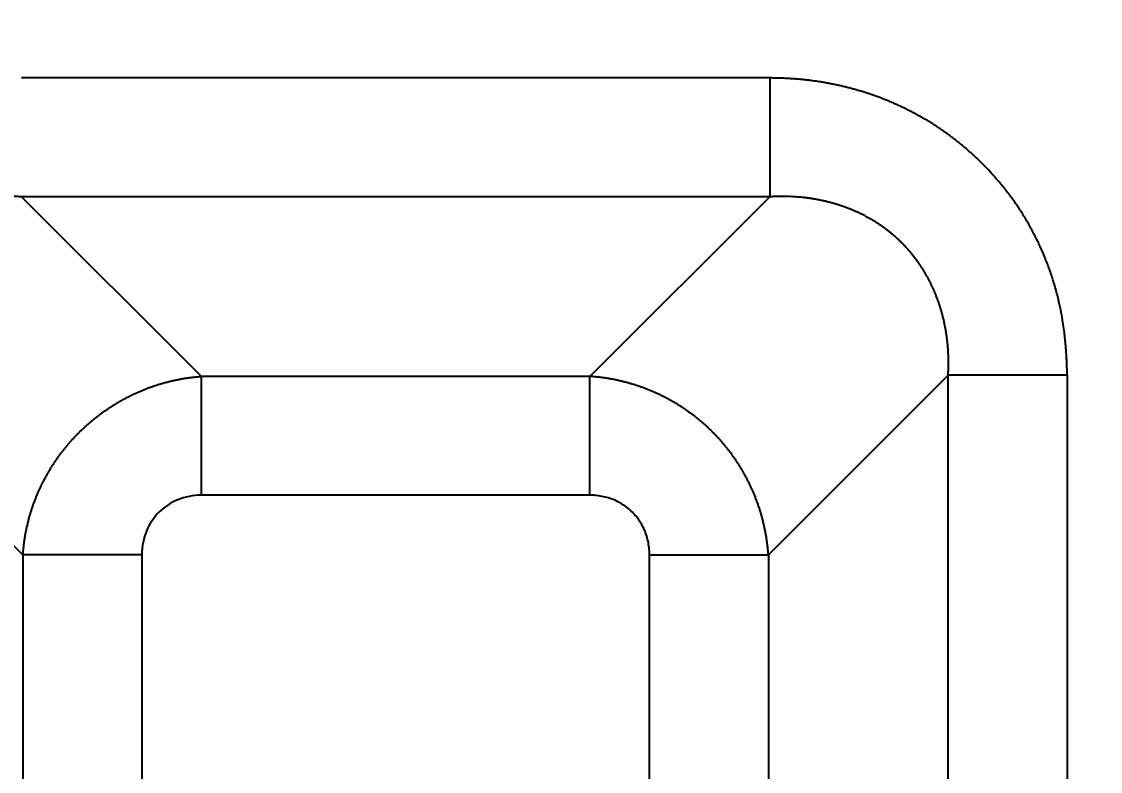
# Model space of a CAD drawing. Header units: millimetres. Extents: x -1286 to 291, y 5350 to 5880.
# Drawn here: x -1041.22 to -1023.98, y 5729.8 to 5741.79 of the extents above; entities that cross this region are included whole.
import ezdxf

# ---------------------------------------------------------------- set-up
doc = ezdxf.new("R2010")
doc.units = ezdxf.units.MM
doc.layers.add('dim', color=82, linetype='Continuous', lineweight=9)
doc.layers.add('粗实线层', color=7, linetype='Continuous', lineweight=35)
doc.dimstyles.new('ISO-25', dxfattribs={"dimscale": 1.5, "dimtxt": 2.5, "dimasz": 2.5, "dimexe": 1.25, "dimexo": 0.625, "dimtad": 1, "dimtxsty": 'Standard', "dimcen": 2.5, "dimadec": 0, "dimazin": 0, "dimtfac": 1, "dimtmove": 0, "dimatfit": 3, "dimfxl": 0, "dimarcsym": 0})

# ---------------------------------------------------------------- blocks, each defined once
blk = doc.blocks.new('*D39')
at = {"layer": 'Defpoints', "color": 0, "lineweight": 18, "transparency": 16777216}
for p in [(-981.514, 5754.075), (-1136.803, 5623.235)]:
    blk.add_point(p, dxfattribs=at)
at = {"layer": 'dim', "color": 0, "lineweight": -2, "transparency": 16777216}
for p, q in [((-931.597, 5796.133), (-979.219, 5756.008)), ((-1136.803, 5623.235), (-981.514, 5754.075)), ((-1139.097, 5621.302), (-1141.391, 5619.369))]:
    blk.add_line(p, q, dxfattribs=at)
at = {"layer": 'dim', "color": 0, "lineweight": 18, "transparency": 16777216}
for points in [[(-979.542, 5756.391), (-978.897, 5755.626), (-981.514, 5754.075)], [(-1139.419, 5621.684), (-1138.775, 5620.92), (-1136.803, 5623.235)]]:
    blk.add_solid(points, dxfattribs=at)
at = {"layer": 'dim', "color": 0, "lineweight": 18, "transparency": 16777216, "insert": (-942.427, 5790.849), "char_height": 3.75, "attachment_point": 5, "rotation": 40.1161}
blk.add_mtext('∅203,06', dxfattribs=at)

msp = doc.modelspace()

# ---------------------------------------------------------------- linework, layer by layer
at = {"layer": '粗实线层', "lineweight": 25}
for p, q in [((-1029.261, 5740.892), (-1041.218, 5740.892)), ((-1029.261, 5738.991), (-1041.218, 5738.991)), ((-1038.345, 5736.118), (-1041.218, 5738.991)), ((-1032.134, 5736.118), (-1029.261, 5738.991)), ((-1041.196, 5733.267), (-1044.069, 5736.14)), ((-1032.134, 5736.118), (-1038.345, 5736.118)), ((-1029.283, 5733.267), (-1026.41, 5736.14)), ((-1026.41, 5724.183), (-1026.41, 5736.14)), ((-1024.509, 5736.14), (-1024.509, 5724.183)), ((-1032.134, 5734.218), (-1038.345, 5734.218)), ((-1041.196, 5733.267), (-1041.196, 5727.056)), ((-1039.295, 5733.267), (-1039.295, 5727.056)), ((-1031.183, 5727.056), (-1031.183, 5733.267)), ((-1029.283, 5733.267), (-1029.283, 5727.056))]:
    msp.add_line(p, q, dxfattribs=at)
for radius in [87.342, 87.216, 86.564]:
    msp.add_circle((-1053.128, 5688.655), radius, dxfattribs=at)
for centre, radius, start, end in [((-1059.158, 5688.655), 102.402, 14.30847, 151.42209), ((-1059.158, 5688.655), 102.401, 14.30847, 151.42209), ((-1059.158, 5688.655), 102.032, 6.18953, 168.43129), ((-1059.158, 5688.655), 101.531, 6.18953, 168.40811), ((-1059.158, 5688.655), 100.442, 20.91041, 168.28064), ((-1059.158, 5688.655), 100.141, 20.91041, 168.28065), ((-1059.158, 5688.655), 100.022, 21.11656, 168.26666), ((-1059.158, 5688.655), 99.521, 21.13618, 168.17064), ((-1053.128, 5688.655), 86.224, 0.08059, 89.91941), ((-1053.128, 5688.655), 85.581, 0.90297, 89.09703), ((-1053.128, 5688.655), 83.696, 2.22396, 87.77604), ((-1053.128, 5688.655), 82.706, 2.58039, 87.41961)]:
    msp.add_arc(centre, radius, start, end, dxfattribs=at)
for points, knots in [([(-1024.509, 5736.14), (-1024.509, 5736.153), (-1024.509, 5736.177), (-1024.51, 5736.214), (-1024.51, 5736.249), (-1024.511, 5736.284), (-1024.512, 5736.317), (-1024.514, 5736.35), (-1024.515, 5736.382), (-1024.517, 5736.413), (-1024.518, 5736.443), (-1024.52, 5736.472), (-1024.522, 5736.5), (-1024.524, 5736.527), (-1024.526, 5736.554), (-1024.528, 5736.579), (-1024.53, 5736.604), (-1024.532, 5736.628), (-1024.534, 5736.651), (-1024.536, 5736.673), (-1024.539, 5736.694), (-1024.544, 5736.743), (-1024.553, 5736.828), (-1024.571, 5736.956), (-1024.595, 5737.105), (-1024.63, 5737.278), (-1024.676, 5737.467), (-1024.733, 5737.662), (-1024.797, 5737.852), (-1024.866, 5738.03), (-1024.939, 5738.199), (-1025.017, 5738.361), (-1025.103, 5738.523), (-1025.198, 5738.685), (-1025.304, 5738.849), (-1025.417, 5739.008), (-1025.535, 5739.159), (-1025.651, 5739.295), (-1025.762, 5739.418), (-1025.85, 5739.508), (-1025.914, 5739.571), (-1025.957, 5739.612), (-1026, 5739.653), (-1026.044, 5739.693), (-1026.088, 5739.732), (-1026.134, 5739.772), (-1026.18, 5739.81), (-1026.226, 5739.849), (-1026.274, 5739.887), (-1026.322, 5739.924), (-1026.37, 5739.961), (-1026.419, 5739.997), (-1026.469, 5740.033), (-1026.52, 5740.068), (-1026.571, 5740.102), (-1026.623, 5740.136), (-1026.675, 5740.17), (-1026.729, 5740.202), (-1026.782, 5740.235), (-1026.837, 5740.266), (-1026.892, 5740.297), (-1026.947, 5740.327), (-1027.003, 5740.357), (-1027.06, 5740.385), (-1027.117, 5740.414), (-1027.175, 5740.441), (-1027.234, 5740.468), (-1027.293, 5740.494), (-1027.352, 5740.519), (-1027.412, 5740.544), (-1027.473, 5740.567), (-1027.534, 5740.59), (-1027.595, 5740.612), (-1027.657, 5740.634), (-1027.719, 5740.654), (-1027.782, 5740.674), (-1027.846, 5740.693), (-1027.91, 5740.711), (-1027.974, 5740.729), (-1028.039, 5740.745), (-1028.104, 5740.761), (-1028.169, 5740.775), (-1028.235, 5740.789), (-1028.301, 5740.802), (-1028.368, 5740.815), (-1028.435, 5740.826), (-1028.502, 5740.836), (-1028.57, 5740.846), (-1028.638, 5740.855), (-1028.706, 5740.862), (-1028.774, 5740.869), (-1028.843, 5740.875), (-1028.912, 5740.88), (-1028.981, 5740.884), (-1029.051, 5740.888), (-1029.121, 5740.89), (-1029.19, 5740.891), (-1029.237, 5740.892), (-1029.261, 5740.892)], [0, 0, 0, 0, 0.004956, 0.009794, 0.014513, 0.019115, 0.023598, 0.027963, 0.032209, 0.036337, 0.040347, 0.044238, 0.04801, 0.051664, 0.055199, 0.058615, 0.061912, 0.06509, 0.06815, 0.071091, 0.073913, 0.076616, 0.090894, 0.108111, 0.128274, 0.151386, 0.178814, 0.205869, 0.232556, 0.258875, 0.282249, 0.306185, 0.330682, 0.35574, 0.381361, 0.408568, 0.434066, 0.45785, 0.47992, 0.500277, 0.508121, 0.515994, 0.523895, 0.531825, 0.539783, 0.54777, 0.555785, 0.563828, 0.5719, 0.579999, 0.588127, 0.596282, 0.604464, 0.612674, 0.620911, 0.629175, 0.637466, 0.645785, 0.65413, 0.662503, 0.670903, 0.67933, 0.687785, 0.696266, 0.704775, 0.71331, 0.721872, 0.730461, 0.739075, 0.747715, 0.756381, 0.765071, 0.773787, 0.782528, 0.791294, 0.800087, 0.808905, 0.81775, 0.82662, 0.835517, 0.844441, 0.85339, 0.862365, 0.871366, 0.880393, 0.889445, 0.898522, 0.907623, 0.916749, 0.9259, 0.935076, 0.944277, 0.953502, 0.962753, 0.972028, 0.981328, 0.990652, 1, 1, 1, 1]), ([(-1041.218, 5738.991), (-1041.227, 5738.992), (-1041.245, 5738.993), (-1041.272, 5738.994), (-1041.298, 5738.995), (-1041.325, 5738.996), (-1041.352, 5738.997), (-1041.378, 5738.997), (-1041.405, 5738.997), (-1041.431, 5738.997), (-1041.458, 5738.997), (-1041.484, 5738.996), (-1041.51, 5738.996), (-1041.536, 5738.995), (-1041.562, 5738.994), (-1041.588, 5738.992), (-1041.614, 5738.991), (-1041.64, 5738.989), (-1041.665, 5738.987), (-1041.691, 5738.985), (-1041.717, 5738.983), (-1041.742, 5738.98), (-1041.767, 5738.977), (-1041.793, 5738.974), (-1041.818, 5738.971), (-1041.843, 5738.968), (-1041.868, 5738.964), (-1041.893, 5738.961), (-1041.917, 5738.957), (-1041.942, 5738.952), (-1041.967, 5738.948), (-1041.991, 5738.943), (-1042.015, 5738.939), (-1042.04, 5738.934), (-1042.064, 5738.928), (-1042.088, 5738.923), (-1042.112, 5738.918), (-1042.136, 5738.912), (-1042.159, 5738.906), (-1042.183, 5738.9), (-1042.206, 5738.893), (-1042.23, 5738.887), (-1042.253, 5738.88), (-1042.276, 5738.873), (-1042.299, 5738.866), (-1042.322, 5738.859), (-1042.345, 5738.851), (-1042.368, 5738.844), (-1042.39, 5738.836), (-1042.413, 5738.828), (-1042.435, 5738.82), (-1042.457, 5738.811), (-1042.479, 5738.803), (-1042.501, 5738.794), (-1042.523, 5738.785), (-1042.545, 5738.776), (-1042.566, 5738.767), (-1042.588, 5738.758), (-1042.609, 5738.748), (-1042.63, 5738.738), (-1042.651, 5738.728), (-1042.672, 5738.718), (-1042.693, 5738.708), (-1042.713, 5738.698), (-1042.734, 5738.687), (-1042.754, 5738.676), (-1042.774, 5738.665), (-1042.794, 5738.654), (-1042.814, 5738.643), (-1042.834, 5738.632), (-1042.854, 5738.62), (-1042.873, 5738.608), (-1042.893, 5738.596), (-1042.912, 5738.584), (-1042.931, 5738.572), (-1042.95, 5738.56), (-1042.969, 5738.547), (-1042.987, 5738.535), (-1043.006, 5738.522), (-1043.024, 5738.509), (-1043.043, 5738.496), (-1043.061, 5738.483), (-1043.078, 5738.469), (-1043.096, 5738.456), (-1043.114, 5738.442), (-1043.131, 5738.428), (-1043.149, 5738.414), (-1043.166, 5738.4), (-1043.183, 5738.386), (-1043.2, 5738.372), (-1043.216, 5738.357), (-1043.233, 5738.342), (-1043.249, 5738.328), (-1043.265, 5738.313), (-1043.281, 5738.298), (-1043.297, 5738.282), (-1043.313, 5738.267), (-1043.334, 5738.247), (-1043.359, 5738.221), (-1043.388, 5738.19), (-1043.418, 5738.158), (-1043.446, 5738.125), (-1043.475, 5738.092), (-1043.502, 5738.057), (-1043.53, 5738.022), (-1043.556, 5737.987), (-1043.583, 5737.95), (-1043.609, 5737.913), (-1043.634, 5737.875), (-1043.659, 5737.837), (-1043.683, 5737.798), (-1043.706, 5737.758), (-1043.729, 5737.717), (-1043.752, 5737.675), (-1043.773, 5737.633), (-1043.794, 5737.591), (-1043.815, 5737.547), (-1043.835, 5737.503), (-1043.854, 5737.458), (-1043.872, 5737.413), (-1043.89, 5737.366), (-1043.907, 5737.32), (-1043.923, 5737.272), (-1043.939, 5737.224), (-1043.953, 5737.175), (-1043.967, 5737.126), (-1043.981, 5737.076), (-1043.993, 5737.025), (-1044.005, 5736.974), (-1044.015, 5736.922), (-1044.025, 5736.87), (-1044.034, 5736.817), (-1044.042, 5736.763), (-1044.049, 5736.709), (-1044.056, 5736.654), (-1044.061, 5736.599), (-1044.065, 5736.543), (-1044.069, 5736.487), (-1044.071, 5736.43), (-1044.073, 5736.373), (-1044.073, 5736.316), (-1044.073, 5736.258), (-1044.072, 5736.199), (-1044.07, 5736.16), (-1044.069, 5736.14)], [0, 0, 0, 0, 0.005898, 0.011778, 0.01764, 0.023484, 0.02931, 0.035118, 0.040909, 0.046682, 0.052437, 0.058175, 0.063896, 0.0696, 0.075287, 0.080957, 0.08661, 0.092246, 0.097866, 0.103469, 0.109055, 0.114626, 0.12018, 0.125718, 0.13124, 0.136747, 0.142237, 0.147712, 0.153172, 0.158616, 0.164044, 0.169458, 0.174857, 0.180241, 0.18561, 0.190964, 0.196304, 0.201629, 0.20694, 0.212237, 0.21752, 0.222789, 0.228045, 0.233286, 0.238515, 0.24373, 0.248931, 0.25412, 0.259296, 0.264458, 0.269609, 0.274746, 0.279872, 0.284985, 0.290086, 0.295175, 0.300252, 0.305318, 0.310372, 0.315414, 0.320446, 0.325466, 0.330476, 0.335475, 0.340463, 0.345441, 0.350408, 0.355366, 0.360313, 0.365251, 0.370179, 0.375097, 0.380006, 0.384906, 0.389797, 0.394679, 0.399553, 0.404418, 0.409274, 0.414123, 0.418963, 0.423796, 0.428621, 0.433438, 0.438249, 0.443052, 0.447848, 0.452637, 0.45742, 0.462196, 0.466966, 0.47173, 0.476487, 0.48124, 0.485986, 0.490728, 0.495464, 0.500195, 0.509436, 0.518728, 0.528074, 0.537474, 0.546931, 0.556445, 0.56602, 0.575656, 0.585354, 0.595117, 0.604946, 0.614842, 0.624806, 0.634841, 0.644948, 0.655127, 0.665381, 0.67571, 0.686115, 0.696599, 0.707162, 0.717805, 0.72853, 0.739338, 0.750229, 0.761205, 0.772267, 0.783416, 0.794653, 0.805979, 0.817394, 0.828901, 0.840499, 0.85219, 0.863974, 0.875853, 0.887826, 0.899896, 0.912063, 0.924327, 0.936689, 0.94915, 0.961711, 0.974373, 0.987136, 1, 1, 1, 1]), ([(-1026.41, 5736.14), (-1026.409, 5736.149), (-1026.408, 5736.167), (-1026.407, 5736.194), (-1026.406, 5736.221), (-1026.405, 5736.248), (-1026.404, 5736.275), (-1026.404, 5736.302), (-1026.404, 5736.328), (-1026.404, 5736.355), (-1026.404, 5736.381), (-1026.405, 5736.408), (-1026.405, 5736.434), (-1026.406, 5736.46), (-1026.407, 5736.486), (-1026.409, 5736.512), (-1026.41, 5736.538), (-1026.412, 5736.564), (-1026.414, 5736.59), (-1026.416, 5736.616), (-1026.418, 5736.641), (-1026.421, 5736.667), (-1026.424, 5736.692), (-1026.427, 5736.717), (-1026.43, 5736.743), (-1026.433, 5736.768), (-1026.437, 5736.793), (-1026.441, 5736.818), (-1026.445, 5736.843), (-1026.449, 5736.867), (-1026.453, 5736.892), (-1026.458, 5736.917), (-1026.463, 5736.941), (-1026.468, 5736.965), (-1026.473, 5736.989), (-1026.478, 5737.014), (-1026.484, 5737.038), (-1026.49, 5737.061), (-1026.496, 5737.085), (-1026.502, 5737.109), (-1026.508, 5737.132), (-1026.515, 5737.156), (-1026.521, 5737.179), (-1026.528, 5737.202), (-1026.535, 5737.225), (-1026.543, 5737.248), (-1026.55, 5737.271), (-1026.558, 5737.294), (-1026.566, 5737.316), (-1026.574, 5737.339), (-1026.582, 5737.361), (-1026.59, 5737.383), (-1026.599, 5737.405), (-1026.608, 5737.427), (-1026.616, 5737.449), (-1026.626, 5737.471), (-1026.635, 5737.492), (-1026.644, 5737.514), (-1026.654, 5737.535), (-1026.664, 5737.556), (-1026.673, 5737.577), (-1026.684, 5737.598), (-1026.694, 5737.619), (-1026.704, 5737.639), (-1026.715, 5737.66), (-1026.726, 5737.68), (-1026.736, 5737.7), (-1026.748, 5737.72), (-1026.759, 5737.74), (-1026.77, 5737.76), (-1026.782, 5737.779), (-1026.793, 5737.799), (-1026.805, 5737.818), (-1026.817, 5737.837), (-1026.829, 5737.856), (-1026.842, 5737.875), (-1026.854, 5737.894), (-1026.867, 5737.913), (-1026.88, 5737.931), (-1026.892, 5737.949), (-1026.906, 5737.968), (-1026.919, 5737.986), (-1026.932, 5738.003), (-1026.946, 5738.021), (-1026.959, 5738.039), (-1026.973, 5738.056), (-1026.987, 5738.073), (-1027.001, 5738.09), (-1027.015, 5738.107), (-1027.029, 5738.124), (-1027.044, 5738.141), (-1027.058, 5738.157), (-1027.073, 5738.173), (-1027.088, 5738.189), (-1027.103, 5738.205), (-1027.118, 5738.221), (-1027.133, 5738.237), (-1027.154, 5738.258), (-1027.181, 5738.284), (-1027.214, 5738.316), (-1027.248, 5738.347), (-1027.283, 5738.377), (-1027.318, 5738.406), (-1027.354, 5738.435), (-1027.391, 5738.464), (-1027.428, 5738.492), (-1027.466, 5738.519), (-1027.504, 5738.545), (-1027.544, 5738.571), (-1027.583, 5738.596), (-1027.624, 5738.621), (-1027.665, 5738.645), (-1027.707, 5738.668), (-1027.749, 5738.69), (-1027.792, 5738.712), (-1027.836, 5738.733), (-1027.88, 5738.754), (-1027.925, 5738.773), (-1027.97, 5738.792), (-1028.016, 5738.81), (-1028.062, 5738.827), (-1028.109, 5738.844), (-1028.157, 5738.86), (-1028.205, 5738.875), (-1028.253, 5738.889), (-1028.302, 5738.902), (-1028.352, 5738.914), (-1028.402, 5738.926), (-1028.453, 5738.937), (-1028.504, 5738.947), (-1028.555, 5738.956), (-1028.607, 5738.964), (-1028.659, 5738.971), (-1028.712, 5738.978), (-1028.765, 5738.983), (-1028.819, 5738.988), (-1028.873, 5738.992), (-1028.927, 5738.994), (-1028.982, 5738.996), (-1029.037, 5738.997), (-1029.093, 5738.997), (-1029.148, 5738.996), (-1029.204, 5738.994), (-1029.242, 5738.992), (-1029.261, 5738.991)], [0, 0, 0, 0, 0.005924, 0.011829, 0.017716, 0.023584, 0.029433, 0.035265, 0.041078, 0.046873, 0.05265, 0.058409, 0.06415, 0.069873, 0.075579, 0.081267, 0.086938, 0.092592, 0.098228, 0.103848, 0.10945, 0.115035, 0.120604, 0.126156, 0.131691, 0.13721, 0.142713, 0.1482, 0.15367, 0.159124, 0.164563, 0.169986, 0.175393, 0.180785, 0.186161, 0.191522, 0.196869, 0.2022, 0.207516, 0.212817, 0.218104, 0.223376, 0.228634, 0.233878, 0.239108, 0.244323, 0.249525, 0.254714, 0.259888, 0.26505, 0.270198, 0.275333, 0.280454, 0.285564, 0.29066, 0.295744, 0.300815, 0.305874, 0.310921, 0.315957, 0.32098, 0.325992, 0.330992, 0.33598, 0.340958, 0.345925, 0.35088, 0.355825, 0.36076, 0.365684, 0.370597, 0.375501, 0.380395, 0.385279, 0.390153, 0.395018, 0.399873, 0.40472, 0.409558, 0.414387, 0.419207, 0.424019, 0.428822, 0.433618, 0.438406, 0.443186, 0.447958, 0.452723, 0.457481, 0.462232, 0.466976, 0.471713, 0.476444, 0.481169, 0.485887, 0.4906, 0.495306, 0.500008, 0.509822, 0.519661, 0.529527, 0.539421, 0.549346, 0.559303, 0.569293, 0.579318, 0.589379, 0.599479, 0.609618, 0.619799, 0.630022, 0.64029, 0.650603, 0.660963, 0.671371, 0.68183, 0.69234, 0.702902, 0.713519, 0.724191, 0.734919, 0.745705, 0.756551, 0.767457, 0.778425, 0.789455, 0.80055, 0.811709, 0.822935, 0.834229, 0.845591, 0.857022, 0.868525, 0.880099, 0.891746, 0.903466, 0.915261, 0.927132, 0.93908, 0.951105, 0.963209, 0.975392, 0.987656, 1, 1, 1, 1]), ([(-1041.196, 5733.267), (-1041.195, 5733.276), (-1041.194, 5733.294), (-1041.192, 5733.321), (-1041.189, 5733.348), (-1041.186, 5733.375), (-1041.183, 5733.402), (-1041.18, 5733.429), (-1041.177, 5733.456), (-1041.173, 5733.483), (-1041.169, 5733.51), (-1041.165, 5733.537), (-1041.161, 5733.564), (-1041.156, 5733.59), (-1041.151, 5733.617), (-1041.146, 5733.644), (-1041.14, 5733.67), (-1041.135, 5733.697), (-1041.129, 5733.723), (-1041.123, 5733.75), (-1041.116, 5733.776), (-1041.11, 5733.803), (-1041.103, 5733.829), (-1041.096, 5733.855), (-1041.089, 5733.881), (-1041.081, 5733.908), (-1041.073, 5733.934), (-1041.065, 5733.96), (-1041.057, 5733.986), (-1041.048, 5734.012), (-1041.04, 5734.037), (-1041.031, 5734.063), (-1041.022, 5734.089), (-1041.012, 5734.114), (-1041.002, 5734.14), (-1040.993, 5734.165), (-1040.982, 5734.191), (-1040.972, 5734.216), (-1040.962, 5734.241), (-1040.951, 5734.266), (-1040.94, 5734.291), (-1040.929, 5734.316), (-1040.917, 5734.341), (-1040.905, 5734.366), (-1040.893, 5734.39), (-1040.881, 5734.415), (-1040.869, 5734.439), (-1040.856, 5734.463), (-1040.844, 5734.488), (-1040.831, 5734.512), (-1040.817, 5734.536), (-1040.804, 5734.559), (-1040.79, 5734.583), (-1040.776, 5734.607), (-1040.762, 5734.63), (-1040.748, 5734.654), (-1040.734, 5734.677), (-1040.719, 5734.7), (-1040.704, 5734.723), (-1040.689, 5734.746), (-1040.674, 5734.768), (-1040.658, 5734.791), (-1040.642, 5734.814), (-1040.627, 5734.836), (-1040.61, 5734.858), (-1040.594, 5734.88), (-1040.578, 5734.902), (-1040.561, 5734.924), (-1040.544, 5734.945), (-1040.527, 5734.967), (-1040.51, 5734.988), (-1040.492, 5735.009), (-1040.475, 5735.03), (-1040.457, 5735.051), (-1040.439, 5735.072), (-1040.421, 5735.092), (-1040.402, 5735.113), (-1040.384, 5735.133), (-1040.365, 5735.153), (-1040.346, 5735.173), (-1040.327, 5735.193), (-1040.308, 5735.212), (-1040.289, 5735.232), (-1040.269, 5735.251), (-1040.249, 5735.27), (-1040.229, 5735.289), (-1040.209, 5735.307), (-1040.189, 5735.326), (-1040.169, 5735.344), (-1040.148, 5735.362), (-1040.128, 5735.38), (-1040.107, 5735.398), (-1040.086, 5735.416), (-1040.065, 5735.433), (-1040.043, 5735.451), (-1040.022, 5735.468), (-1040, 5735.484), (-1039.978, 5735.501), (-1039.956, 5735.518), (-1039.934, 5735.534), (-1039.912, 5735.55), (-1039.89, 5735.566), (-1039.867, 5735.581), (-1039.845, 5735.597), (-1039.822, 5735.612), (-1039.799, 5735.627), (-1039.776, 5735.642), (-1039.753, 5735.657), (-1039.73, 5735.671), (-1039.707, 5735.686), (-1039.683, 5735.7), (-1039.659, 5735.713), (-1039.636, 5735.727), (-1039.612, 5735.74), (-1039.588, 5735.754), (-1039.564, 5735.767), (-1039.54, 5735.779), (-1039.516, 5735.792), (-1039.491, 5735.804), (-1039.467, 5735.816), (-1039.442, 5735.828), (-1039.417, 5735.84), (-1039.393, 5735.851), (-1039.368, 5735.863), (-1039.343, 5735.874), (-1039.318, 5735.884), (-1039.293, 5735.895), (-1039.267, 5735.905), (-1039.242, 5735.915), (-1039.217, 5735.925), (-1039.191, 5735.935), (-1039.165, 5735.944), (-1039.14, 5735.954), (-1039.114, 5735.962), (-1039.088, 5735.971), (-1039.062, 5735.98), (-1039.037, 5735.988), (-1039.011, 5735.996), (-1038.984, 5736.004), (-1038.958, 5736.011), (-1038.932, 5736.019), (-1038.906, 5736.026), (-1038.88, 5736.032), (-1038.853, 5736.039), (-1038.827, 5736.045), (-1038.8, 5736.052), (-1038.774, 5736.057), (-1038.747, 5736.063), (-1038.721, 5736.068), (-1038.694, 5736.074), (-1038.667, 5736.078), (-1038.641, 5736.083), (-1038.614, 5736.088), (-1038.587, 5736.092), (-1038.56, 5736.096), (-1038.534, 5736.099), (-1038.507, 5736.103), (-1038.48, 5736.106), (-1038.453, 5736.109), (-1038.426, 5736.112), (-1038.399, 5736.114), (-1038.372, 5736.116), (-1038.354, 5736.118), (-1038.345, 5736.118)], [0, 0, 0, 0, 0.00624, 0.012478, 0.018716, 0.024953, 0.031189, 0.037424, 0.043658, 0.049891, 0.056123, 0.062355, 0.068585, 0.074815, 0.081044, 0.087272, 0.093499, 0.099726, 0.105951, 0.112176, 0.118401, 0.124624, 0.130847, 0.137069, 0.14329, 0.149511, 0.15573, 0.16195, 0.168168, 0.174386, 0.180603, 0.18682, 0.193036, 0.199251, 0.205466, 0.21168, 0.217893, 0.224106, 0.230319, 0.236531, 0.242742, 0.248953, 0.255163, 0.261373, 0.267582, 0.273791, 0.279999, 0.286207, 0.292415, 0.298622, 0.304828, 0.311034, 0.31724, 0.323445, 0.32965, 0.335855, 0.342059, 0.348263, 0.354467, 0.36067, 0.366873, 0.373076, 0.379278, 0.38548, 0.391682, 0.397884, 0.404085, 0.410286, 0.416487, 0.422688, 0.428888, 0.435088, 0.441288, 0.447488, 0.453688, 0.459888, 0.466087, 0.472287, 0.478486, 0.484685, 0.490884, 0.497083, 0.503282, 0.509481, 0.51568, 0.521879, 0.528078, 0.534277, 0.540476, 0.546674, 0.552873, 0.559072, 0.565271, 0.57147, 0.577669, 0.583868, 0.590068, 0.596267, 0.602467, 0.608666, 0.614866, 0.621066, 0.627266, 0.633466, 0.639667, 0.645868, 0.652068, 0.65827, 0.664471, 0.670672, 0.676874, 0.683076, 0.689279, 0.695481, 0.701684, 0.707888, 0.714091, 0.720295, 0.726499, 0.732704, 0.738909, 0.745114, 0.75132, 0.757526, 0.763733, 0.76994, 0.776147, 0.782355, 0.788564, 0.794772, 0.800982, 0.807192, 0.813402, 0.819613, 0.825824, 0.832036, 0.838248, 0.844461, 0.850675, 0.856889, 0.863104, 0.869319, 0.875535, 0.881751, 0.887969, 0.894186, 0.900405, 0.906624, 0.912844, 0.919065, 0.925286, 0.931508, 0.93773, 0.943954, 0.950178, 0.956403, 0.962629, 0.968855, 0.975083, 0.981311, 0.98754, 0.993769, 1, 1, 1, 1]), ([(-1029.283, 5733.267), (-1029.283, 5733.276), (-1029.285, 5733.294), (-1029.287, 5733.321), (-1029.289, 5733.348), (-1029.292, 5733.374), (-1029.295, 5733.401), (-1029.298, 5733.428), (-1029.301, 5733.455), (-1029.305, 5733.481), (-1029.309, 5733.508), (-1029.313, 5733.535), (-1029.317, 5733.561), (-1029.322, 5733.588), (-1029.326, 5733.615), (-1029.331, 5733.641), (-1029.337, 5733.668), (-1029.342, 5733.694), (-1029.348, 5733.721), (-1029.354, 5733.747), (-1029.36, 5733.773), (-1029.367, 5733.8), (-1029.373, 5733.826), (-1029.38, 5733.852), (-1029.387, 5733.878), (-1029.395, 5733.905), (-1029.402, 5733.931), (-1029.41, 5733.957), (-1029.418, 5733.983), (-1029.426, 5734.009), (-1029.435, 5734.035), (-1029.444, 5734.06), (-1029.453, 5734.086), (-1029.462, 5734.112), (-1029.472, 5734.137), (-1029.481, 5734.163), (-1029.491, 5734.188), (-1029.501, 5734.214), (-1029.512, 5734.239), (-1029.522, 5734.264), (-1029.533, 5734.289), (-1029.544, 5734.314), (-1029.556, 5734.339), (-1029.567, 5734.364), (-1029.579, 5734.389), (-1029.591, 5734.413), (-1029.603, 5734.438), (-1029.615, 5734.462), (-1029.628, 5734.487), (-1029.641, 5734.511), (-1029.654, 5734.535), (-1029.667, 5734.559), (-1029.681, 5734.583), (-1029.695, 5734.607), (-1029.709, 5734.631), (-1029.723, 5734.654), (-1029.737, 5734.678), (-1029.752, 5734.701), (-1029.767, 5734.724), (-1029.782, 5734.747), (-1029.797, 5734.77), (-1029.812, 5734.793), (-1029.828, 5734.816), (-1029.844, 5734.838), (-1029.86, 5734.861), (-1029.876, 5734.883), (-1029.893, 5734.905), (-1029.91, 5734.927), (-1029.926, 5734.949), (-1029.944, 5734.97), (-1029.961, 5734.992), (-1029.978, 5735.013), (-1029.996, 5735.035), (-1030.014, 5735.056), (-1030.032, 5735.076), (-1030.05, 5735.097), (-1030.069, 5735.118), (-1030.087, 5735.138), (-1030.106, 5735.158), (-1030.125, 5735.178), (-1030.144, 5735.198), (-1030.164, 5735.218), (-1030.183, 5735.238), (-1030.203, 5735.257), (-1030.223, 5735.276), (-1030.243, 5735.295), (-1030.263, 5735.314), (-1030.284, 5735.333), (-1030.304, 5735.351), (-1030.325, 5735.369), (-1030.346, 5735.387), (-1030.367, 5735.405), (-1030.388, 5735.423), (-1030.409, 5735.44), (-1030.431, 5735.458), (-1030.453, 5735.475), (-1030.474, 5735.492), (-1030.496, 5735.508), (-1030.519, 5735.525), (-1030.541, 5735.541), (-1030.563, 5735.557), (-1030.586, 5735.573), (-1030.608, 5735.589), (-1030.631, 5735.604), (-1030.654, 5735.619), (-1030.677, 5735.634), (-1030.7, 5735.649), (-1030.724, 5735.664), (-1030.747, 5735.678), (-1030.771, 5735.693), (-1030.795, 5735.706), (-1030.818, 5735.72), (-1030.842, 5735.734), (-1030.866, 5735.747), (-1030.89, 5735.76), (-1030.915, 5735.773), (-1030.939, 5735.786), (-1030.963, 5735.798), (-1030.988, 5735.81), (-1031.013, 5735.822), (-1031.037, 5735.834), (-1031.062, 5735.846), (-1031.087, 5735.857), (-1031.112, 5735.868), (-1031.137, 5735.879), (-1031.162, 5735.889), (-1031.188, 5735.9), (-1031.213, 5735.91), (-1031.239, 5735.92), (-1031.264, 5735.93), (-1031.29, 5735.939), (-1031.315, 5735.948), (-1031.341, 5735.957), (-1031.367, 5735.966), (-1031.393, 5735.975), (-1031.419, 5735.983), (-1031.444, 5735.991), (-1031.471, 5735.999), (-1031.497, 5736.006), (-1031.523, 5736.014), (-1031.549, 5736.021), (-1031.575, 5736.028), (-1031.601, 5736.034), (-1031.628, 5736.041), (-1031.654, 5736.047), (-1031.681, 5736.053), (-1031.707, 5736.059), (-1031.734, 5736.064), (-1031.76, 5736.07), (-1031.787, 5736.075), (-1031.813, 5736.079), (-1031.84, 5736.084), (-1031.866, 5736.088), (-1031.893, 5736.092), (-1031.92, 5736.096), (-1031.946, 5736.1), (-1031.973, 5736.103), (-1032, 5736.106), (-1032.027, 5736.109), (-1032.053, 5736.112), (-1032.08, 5736.114), (-1032.107, 5736.116), (-1032.125, 5736.118), (-1032.134, 5736.118)], [0, 0, 0, 0, 0.006177, 0.012354, 0.018532, 0.024711, 0.030891, 0.037071, 0.043252, 0.049434, 0.055616, 0.061799, 0.067982, 0.074166, 0.080351, 0.086537, 0.092724, 0.098912, 0.105101, 0.11129, 0.117481, 0.123672, 0.129864, 0.136058, 0.142251, 0.148446, 0.154641, 0.160838, 0.167034, 0.173232, 0.179431, 0.18563, 0.19183, 0.198031, 0.204233, 0.210436, 0.21664, 0.222845, 0.229051, 0.235259, 0.241468, 0.247678, 0.25389, 0.260103, 0.266319, 0.272535, 0.278754, 0.284973, 0.291194, 0.297416, 0.30364, 0.309864, 0.31609, 0.322316, 0.328543, 0.334772, 0.341001, 0.347231, 0.353461, 0.359693, 0.365925, 0.372158, 0.378391, 0.384625, 0.39086, 0.397095, 0.403332, 0.409568, 0.415806, 0.422044, 0.428283, 0.434523, 0.440763, 0.447004, 0.453245, 0.459486, 0.465728, 0.47197, 0.478212, 0.484455, 0.490697, 0.49694, 0.503183, 0.509425, 0.515668, 0.52191, 0.528152, 0.534393, 0.540634, 0.546875, 0.553116, 0.559355, 0.565595, 0.571833, 0.578071, 0.584309, 0.590546, 0.596782, 0.603018, 0.609253, 0.615487, 0.621721, 0.627954, 0.634187, 0.640418, 0.64665, 0.65288, 0.659109, 0.665338, 0.671565, 0.677791, 0.684017, 0.690241, 0.696464, 0.702686, 0.708906, 0.715125, 0.721342, 0.727558, 0.733772, 0.739985, 0.746196, 0.752405, 0.758614, 0.764821, 0.771027, 0.777231, 0.783435, 0.789638, 0.79584, 0.802041, 0.808241, 0.81444, 0.820639, 0.826837, 0.833033, 0.839229, 0.845424, 0.851618, 0.857812, 0.864004, 0.870196, 0.876386, 0.882575, 0.888763, 0.894951, 0.901137, 0.907322, 0.913506, 0.91969, 0.925872, 0.932054, 0.938235, 0.944415, 0.950595, 0.956774, 0.962951, 0.969128, 0.975305, 0.98148, 0.987654, 0.993828, 1, 1, 1, 1]), ([(-1032.134, 5734.218), (-1032.134, 5734.321), (-1032.134, 5734.425), (-1032.134, 5734.63), (-1032.134, 5734.732), (-1032.134, 5734.929), (-1032.134, 5735.026), (-1032.134, 5735.211), (-1032.134, 5735.3), (-1032.134, 5735.469), (-1032.134, 5735.549), (-1032.134, 5735.698), (-1032.134, 5735.766), (-1032.134, 5735.89), (-1032.134, 5735.946), (-1032.134, 5736.043), (-1032.134, 5736.084), (-1032.134, 5736.118)], [0, 0, 0, 0, 0.125, 0.125, 0.25, 0.25, 0.375, 0.375, 0.5, 0.5, 0.625, 0.625, 0.75, 0.75, 0.875, 0.875, 1, 1, 1, 1]), ([(-1024.509, 5736.14), (-1024.613, 5736.14), (-1024.717, 5736.14), (-1024.922, 5736.14), (-1025.023, 5736.14), (-1025.221, 5736.14), (-1025.317, 5736.14), (-1025.503, 5736.14), (-1025.592, 5736.14), (-1025.761, 5736.14), (-1025.841, 5736.14), (-1025.989, 5736.14), (-1026.058, 5736.14), (-1026.182, 5736.14), (-1026.238, 5736.14), (-1026.335, 5736.14), (-1026.376, 5736.14), (-1026.41, 5736.14)], [0, 0, 0, 0, 0.125, 0.125, 0.25, 0.25, 0.375, 0.375, 0.5, 0.5, 0.625, 0.625, 0.75, 0.75, 0.875, 0.875, 1, 1, 1, 1]), ([(-1039.295, 5733.267), (-1039.399, 5733.267), (-1039.503, 5733.267), (-1039.708, 5733.267), (-1039.809, 5733.267), (-1040.007, 5733.267), (-1040.103, 5733.267), (-1040.289, 5733.267), (-1040.378, 5733.267), (-1040.547, 5733.267), (-1040.627, 5733.267), (-1040.775, 5733.267), (-1040.844, 5733.267), (-1040.968, 5733.267), (-1041.024, 5733.267), (-1041.121, 5733.267), (-1041.162, 5733.267), (-1041.196, 5733.267)], [0, 0, 0, 0, 0.125, 0.125, 0.25, 0.25, 0.375, 0.375, 0.5, 0.5, 0.625, 0.625, 0.75, 0.75, 0.875, 0.875, 1, 1, 1, 1])]:
    msp.add_open_spline(points, degree=3, knots=knots, dxfattribs=at)
for points, weights in [([(-1029.261, 5740.892), (-1029.261, 5740.003), (-1029.261, 5739.28), (-1029.261, 5738.991)], [1.10247137787, 0.965844680293, 0.965842874066, 1.10246595919]), ([(-1038.345, 5734.218), (-1038.345, 5735.106), (-1038.345, 5735.829), (-1038.345, 5736.118)], [1.10246344043, 0.965844453474, 0.965845519864, 1.1024666396]), ([(-1031.183, 5733.267), (-1030.295, 5733.267), (-1029.572, 5733.267), (-1029.283, 5733.267)], [1.10246344043, 0.965844453474, 0.965845519864, 1.1024666396])]:
    msp.add_rational_spline(points, weights, degree=3, dxfattribs=at)
for points in [[(-1038.345, 5734.218), (-1038.482, 5734.218), (-1038.731, 5734.167), (-1039.04, 5733.963), (-1039.244, 5733.654), (-1039.295, 5733.405), (-1039.295, 5733.267)], [(-1031.183, 5733.267), (-1031.183, 5733.342), (-1031.199, 5733.487), (-1031.268, 5733.692), (-1031.38, 5733.872), (-1031.529, 5734.021), (-1031.709, 5734.133), (-1031.914, 5734.202), (-1032.059, 5734.218), (-1032.134, 5734.218)]]:
    msp.add_open_spline(points, degree=3, dxfattribs=at)

# ---------------------------------------------------------------- dimensions: what is measured, and where the dimension line sits
at = {"layer": 'dim', "lineweight": 18}
dim = msp.add_diameter_dim_2p(p1=(-1136.803, 5623.235), p2=(-981.514, 5754.075), dimstyle='ISO-25', override={"dimasz": 2, "dimexe": 0.49975, "dimexo": 0.49975, "dimgap": 0.49975}, dxfattribs=at)
dim.commit()
dim.dimension.update_dxf_attribs({"geometry": '*D39', "text_midpoint": (-940.534, 5788.603), "dimtype": 163})

doc.saveas('drawing.dxf')
